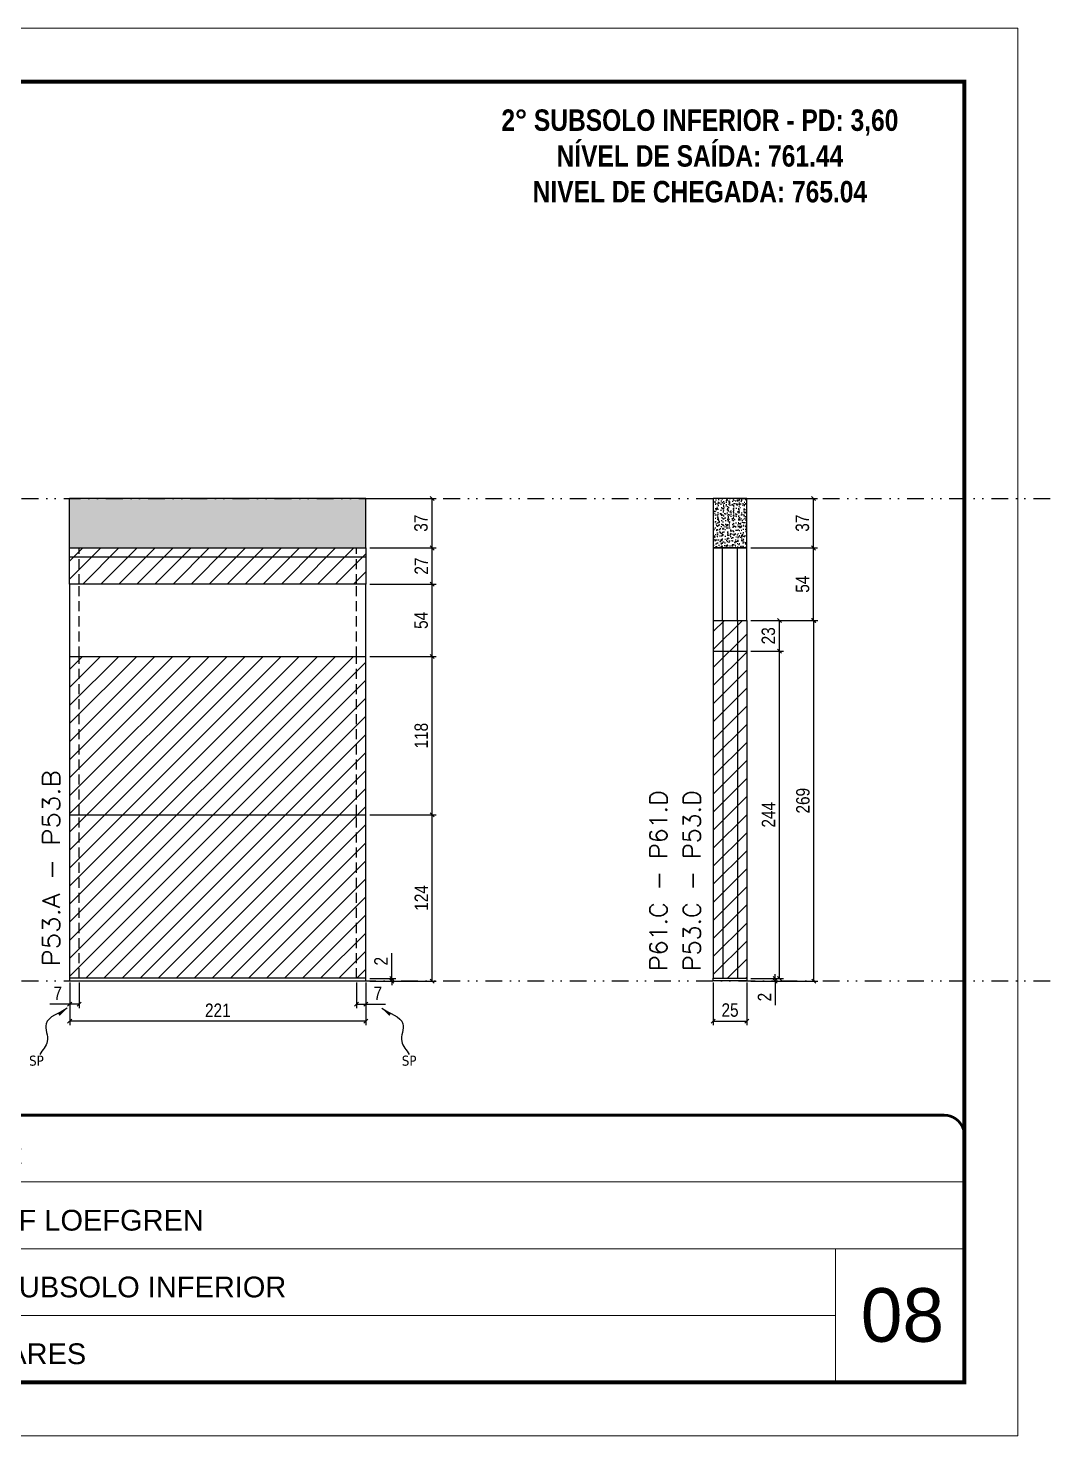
# Model space of a CAD drawing. Extents: x 13513 to 27878, y -21631 to 6985.
# Drawn here: x 19929 to 20691, y 4786 to 5836 of the extents above; entities that cross this region are included whole.
import ezdxf

# ---------------------------------------------------------------- set-up
doc = ezdxf.new("R2010")
doc.units = 0
for name, pattern in [('CONTINUO', [0]), ('DASHED', [0.75, 0.5, -0.25]), ('DIVIDE2', [0.625, 0.25, -0.125, 0, -0.125, 0, -0.125]), ('HIDDEN', [0.375, 0.25, -0.125])]:
    doc.linetypes.add(name, pattern=pattern)
for name, color, linetype, lineweight in [('CARIMBO', 255, 'Continuous', 9), ('Folhas', 255, 'Continuous', 9), ('Hachura', 251, 'Continuous', 9), ('SARRAFO DE PRESSAO', 251, 'DASHED', 9), ('Texto Seção', 7, 'Continuous', 15)]:
    doc.layers.add(name, color=color, linetype=linetype, lineweight=lineweight)
for name, color, linetype in [('COTA', 241, 'Continuous'), ('NOMENCLATURA', 7, 'Continuous'), ('Nível', 160, 'Continuous'), ('Painéis', 200, 'Continuous'), ('SARR_2.2x7', 40, 'Continuous'), ('Sarrafo de Pressão', 42, 'HIDDEN'), ('texto', 7, 'Continuous')]:
    doc.layers.add(name, color=color, linetype=linetype)
doc.styles.add('ARIAL', font='arial.ttf')
doc.styles.add('COTA TECNICA', font='techl___.ttf', dxfattribs={"height": 10})
doc.styles.add('COTA TECNICA-50', font='techl___.ttf', dxfattribs={"height": 10})
doc.styles.add('REGUA-120', font='ROMANS.shx', dxfattribs={"height": 15})
doc.styles.add('ROMANC', font='techb___.ttf', dxfattribs={"height": 2.5})
doc.styles.get("Standard").update_dxf_attribs({"font": 'arial.ttf'})
doc.styles.add('Tecnologia', font='')
doc.styles.get('Tecnologia').set_extended_font_data('Forgotten Futurist')
doc.dimstyles.new('COTA PAINEL-50', dxfattribs={"dimtxt": 10, "dimasz": 3, "dimexe": 3, "dimexo": 3, "dimgap": 3, "dimtad": 1, "dimdec": 1, "dimzin": 12, "dimdsep": 46, "dimtxsty": 'COTA TECNICA-50', "dimblk1": 'OBLIQUE', "dimblk2": 'OBLIQUE', "dimsah": 1, "dimcen": 0.9, "dimclrd": 4, "dimclre": 4, "dimclrt": 240, "dimadec": 1, "dimazin": 3, "dimtfac": 1, "dimtdec": 1, "dimtmove": 0, "dimatfit": 3, "dimfxl": 1, "dimtolj": 1, "dimtzin": 12, "dimarcsym": 0})
doc.dimstyles.new('PAINEL', dxfattribs={"dimtxt": 10, "dimasz": 3, "dimexe": 3, "dimexo": 3, "dimgap": 3, "dimtad": 1, "dimdec": 1, "dimzin": 12, "dimdsep": 46, "dimtxsty": 'COTA TECNICA', "dimblk1": 'OBLIQUE', "dimblk2": 'OBLIQUE', "dimsah": 1, "dimcen": 0.9, "dimclrd": 4, "dimclre": 4, "dimclrt": 240, "dimadec": 1, "dimazin": 3, "dimtfac": 1, "dimtdec": 1, "dimtmove": 0, "dimatfit": 3, "dimfxl": 1, "dimtolj": 1, "dimtzin": 12, "dimarcsym": 0})
doc.dimstyles.get("Standard").update_dxf_attribs({"dimtxt": 0.18, "dimasz": 0.18, "dimexe": 0.18, "dimexo": 0.0625, "dimgap": 0.09, "dimtad": 0, "dimtih": 1, "dimtoh": 1, "dimdec": 4, "dimzin": 0, "dimdsep": 46, "dimtxsty": 'Standard', "dimcen": 0.09, "dimadec": 0, "dimazin": 0, "dimtfac": 1, "dimtdec": 4, "dimtofl": 0, "dimtmove": 0, "dimatfit": 3, "dimfxl": 1, "dimtolj": 1, "dimtzin": 0, "dimarcsym": 0})

# ---------------------------------------------------------------- blocks, each defined once
blk = doc.blocks.new('9999999999')
at = {"color": 30, "linetype": 'CONTINUO'}
for p, q in [((98564.6, 34230.2), (98564.6, 34429.4)), ((98564.6, 34379.6), (99584, 34379.6)), ((98564.6, 34329.8), (99488, 34329.8)), ((99584, 34329.8), (99488, 34329.8)), ((99488, 34329.8), (99488, 34230.2)), ((98564.6, 34280), (99488, 34280))]:
    blk.add_line(p, q, dxfattribs=at)
at = {"color": 30, "linetype": 'CONTINUO', "const_width": 2}
blk.add_lwpolyline([(99584, 34230.2), (99584, 34414.4, 0.414214), (99569, 34429.4), (98229, 34429.4, 0.414214), (98214, 34414.4), (98214, 34245.2, 0.414214), (98229, 34230.2), (99584, 34230.2)], format="xyb", dxfattribs=at)
at = {"layer": 'Folhas'}
blk.add_lwpolyline([(98139, 34190.2), (99624, 34190.2), (99624, 35240.2), (98139, 35240.2)], close=True, dxfattribs=at)
at = {"layer": 'Folhas', "color": 30, "const_width": 3}
blk.add_lwpolyline([(98214, 34230.2), (99584, 34230.2), (99584, 35200.2), (98214, 35200.2)], close=True, dxfattribs=at)
at = {"color": 7, "linetype": 'Continuous', "ltscale": 5, "style": 'ARIAL'}
for s, height, p in [('SKR', 15.48, (98837.7, 34393.1)), ('LEAF LOEFGREN', 15.483, (98837.7, 34343.3)), ('2° SUBSOLO INFERIOR', 15.483, (98837.7, 34293.5)), ('NOVA SISTEMAS CONSTRUTIVOS', 11.059, (98263.2, 34267.2)), ('PILARES', 15.48, (98837.7, 34243.7))]:
    blk.add_text(s, height=height, dxfattribs=at).set_placement(p)
at = {"layer": 'Folhas', "color": 7, "style": 'Tecnologia', "width": 1.5}
for s, p in [('CLIENTE:', (98573.7, 34397.2)), ('OBRA:', (98573.7, 34347.3)), ('PAVIMENTO:', (98573.7, 34297.5)), ('PROJETO:', (98573.7, 34247.7))]:
    blk.add_text(s, height=14, dxfattribs=at).set_placement(p)
blk = doc.blocks.new('_Oblique')
at = {"color": 0, "linetype": 'ByBlock', "lineweight": -2}
blk.add_line((-0.5, -0.5), (0.5, 0.5), dxfattribs=at)
blk = doc.blocks.new('*D1043')
at = {"layer": 'COTA', "color": 4, "lineweight": -2, "transparency": 16777216}
for p, q in [((19959.7, 5124.4), (19959.7, 5092.5)), ((20180.7, 5124.4), (20180.7, 5092.5)), ((20180.7, 5095.5), (19959.7, 5095.5))]:
    blk.add_line(p, q, dxfattribs=at)
at = {"layer": 'Defpoints', "color": 0, "transparency": 16777216}
for p in [(19959.7, 5127.4), (20180.7, 5127.4), (19959.7, 5095.5)]:
    blk.add_point(p, dxfattribs=at)
at = {"layer": 'COTA', "color": 4, "lineweight": -2, "transparency": 16777216, "xscale": 3, "yscale": 3, "zscale": 3, "rotation": 180}
blk.add_blockref('_Oblique', (19959.7, 5095.5), dxfattribs=at)
at = {"layer": 'COTA', "color": 4, "lineweight": -2, "transparency": 16777216, "xscale": 3, "yscale": 3, "zscale": 3}
blk.add_blockref('_Oblique', (20180.7, 5095.5), dxfattribs=at)
at = {"layer": 'COTA', "color": 240, "transparency": 16777216, "insert": (20070.2, 5103.6), "char_height": 10, "attachment_point": 5, "style": 'COTA TECNICA'}
blk.add_mtext('\\A1;221', dxfattribs=at)
blk = doc.blocks.new('*D1044')
at = {"layer": 'COTA', "color": 4, "lineweight": -2, "transparency": 16777216}
for p, q in [((20173.7, 5124.4), (20173.7, 5105.2)), ((20180.7, 5122.4), (20180.7, 5105.2)), ((20173.7, 5108.2), (20180.7, 5108.2)), ((20180.7, 5108.2), (20195.4, 5108.2))]:
    blk.add_line(p, q, dxfattribs=at)
at = {"layer": 'Defpoints', "color": 0, "transparency": 16777216}
for p in [(20173.7, 5127.4), (20180.7, 5125.4), (20180.7, 5108.2)]:
    blk.add_point(p, dxfattribs=at)
at = {"layer": 'COTA', "color": 4, "lineweight": -2, "transparency": 16777216, "xscale": 3, "yscale": 3, "zscale": 3, "rotation": 180}
blk.add_blockref('_Oblique', (20173.7, 5108.2), dxfattribs=at)
at = {"layer": 'COTA', "color": 4, "lineweight": -2, "transparency": 16777216, "xscale": 3, "yscale": 3, "zscale": 3}
blk.add_blockref('_Oblique', (20180.7, 5108.2), dxfattribs=at)
at = {"layer": 'COTA', "color": 240, "transparency": 16777216, "insert": (20189.6, 5116.3), "char_height": 10, "attachment_point": 5, "style": 'COTA TECNICA-50'}
blk.add_mtext('\\A1;7', dxfattribs=at)
blk = doc.blocks.new('*D1045')
at = {"layer": 'COTA', "color": 4, "lineweight": -2, "transparency": 16777216}
for p, q in [((19966.7, 5124.4), (19966.7, 5105.2)), ((19959.7, 5122.4), (19959.7, 5105.2)), ((19959.7, 5108.2), (19945, 5108.2)), ((19966.7, 5108.2), (19959.7, 5108.2))]:
    blk.add_line(p, q, dxfattribs=at)
at = {"layer": 'Defpoints', "color": 0, "transparency": 16777216}
for p in [(19959.7, 5125.4), (19966.7, 5127.4), (19959.7, 5108.2)]:
    blk.add_point(p, dxfattribs=at)
at = {"layer": 'COTA', "color": 4, "lineweight": -2, "transparency": 16777216, "xscale": 3, "yscale": 3, "zscale": 3, "rotation": 180}
blk.add_blockref('_Oblique', (19959.7, 5108.2), dxfattribs=at)
at = {"layer": 'COTA', "color": 4, "lineweight": -2, "transparency": 16777216, "xscale": 3, "yscale": 3, "zscale": 3}
blk.add_blockref('_Oblique', (19966.7, 5108.2), dxfattribs=at)
at = {"layer": 'COTA', "color": 240, "transparency": 16777216, "insert": (19950.8, 5116.3), "char_height": 10, "attachment_point": 5, "style": 'COTA TECNICA-50'}
blk.add_mtext('\\A1;7', dxfattribs=at)
blk = doc.blocks.new('*D1046')
at = {"layer": 'COTA', "color": 4, "lineweight": -2, "transparency": 16777216}
for p, q in [((20199.9, 5127.4), (20199.9, 5146.2)), ((20183.7, 5127.4), (20202.9, 5127.4)), ((20183.7, 5125.4), (20202.9, 5125.4)), ((20199.9, 5125.4), (20199.9, 5127.4)), ((20199.9, 5125.4), (20199.9, 5122.4))]:
    blk.add_line(p, q, dxfattribs=at)
at = {"layer": 'Defpoints', "color": 0, "transparency": 16777216}
for p in [(20180.7, 5127.4), (20180.7, 5125.4), (20199.9, 5125.4)]:
    blk.add_point(p, dxfattribs=at)
at = {"layer": 'COTA', "color": 4, "lineweight": -2, "transparency": 16777216, "xscale": 3, "yscale": 3, "zscale": 3}
for p, rotation in [((20199.9, 5127.4), 270), ((20199.9, 5125.4), 90)]:
    blk.add_blockref('_Oblique', p, dxfattribs=dict(at, rotation=rotation))
at = {"layer": 'COTA', "color": 240, "transparency": 16777216, "insert": (20191.9, 5140.2), "char_height": 10, "attachment_point": 5, "rotation": 90, "style": 'COTA TECNICA-50'}
blk.add_mtext('\\A1;2', dxfattribs=at)
blk = doc.blocks.new('*D1067')
at = {"layer": 'COTA', "color": 4, "lineweight": -2, "transparency": 16777216}
for p, q in [((20183.7, 5485.4), (20233.1, 5485.4)), ((20230.1, 5448.4), (20230.1, 5485.4)), ((20183.7, 5448.4), (20233.1, 5448.4))]:
    blk.add_line(p, q, dxfattribs=at)
at = {"layer": 'Defpoints', "color": 0, "transparency": 16777216}
for p in [(20180.7, 5485.4), (20230.1, 5485.4), (20180.7, 5448.4)]:
    blk.add_point(p, dxfattribs=at)
at = {"layer": 'COTA', "color": 4, "lineweight": -2, "transparency": 16777216, "xscale": 3, "yscale": 3, "zscale": 3}
for p, rotation in [((20230.1, 5485.4), 90), ((20230.1, 5448.4), 270)]:
    blk.add_blockref('_Oblique', p, dxfattribs=dict(at, rotation=rotation))
at = {"layer": 'COTA', "color": 240, "transparency": 16777216, "insert": (20221.8, 5466.9), "char_height": 10, "attachment_point": 5, "rotation": 90, "style": 'COTA TECNICA-50'}
blk.add_mtext('\\A1;37', dxfattribs=at)
blk = doc.blocks.new('*D1047')
at = {"layer": 'COTA', "color": 4, "lineweight": -2, "transparency": 16777216}
for p, q in [((20183.7, 5367.4), (20233.1, 5367.4)), ((20230.1, 5249.4), (20230.1, 5367.4)), ((20183.7, 5249.4), (20233.1, 5249.4))]:
    blk.add_line(p, q, dxfattribs=at)
at = {"layer": 'Defpoints', "color": 0, "transparency": 16777216}
for p in [(20180.7, 5367.4), (20230.1, 5367.4), (20180.7, 5249.4)]:
    blk.add_point(p, dxfattribs=at)
at = {"layer": 'COTA', "color": 4, "lineweight": -2, "transparency": 16777216, "xscale": 3, "yscale": 3, "zscale": 3}
for p, rotation in [((20230.1, 5367.4), 90), ((20230.1, 5249.4), 270)]:
    blk.add_blockref('_Oblique', p, dxfattribs=dict(at, rotation=rotation))
at = {"layer": 'COTA', "color": 240, "transparency": 16777216, "insert": (20222, 5308.4), "char_height": 10, "attachment_point": 5, "rotation": 90, "style": 'COTA TECNICA-50'}
blk.add_mtext('\\A1;118', dxfattribs=at)
blk = doc.blocks.new('*D1048')
at = {"layer": 'COTA', "color": 4, "lineweight": -2, "transparency": 16777216}
for p, q in [((20183.7, 5421.4), (20233.1, 5421.4)), ((20230.1, 5367.4), (20230.1, 5421.4)), ((20183.7, 5367.4), (20233.1, 5367.4))]:
    blk.add_line(p, q, dxfattribs=at)
at = {"layer": 'Defpoints', "color": 0, "transparency": 16777216}
for p in [(20180.7, 5421.4), (20230.1, 5421.4), (20180.7, 5367.4)]:
    blk.add_point(p, dxfattribs=at)
at = {"layer": 'COTA', "color": 4, "lineweight": -2, "transparency": 16777216, "xscale": 3, "yscale": 3, "zscale": 3}
for p, rotation in [((20230.1, 5421.4), 90), ((20230.1, 5367.4), 270)]:
    blk.add_blockref('_Oblique', p, dxfattribs=dict(at, rotation=rotation))
at = {"layer": 'COTA', "color": 240, "transparency": 16777216, "insert": (20221.9, 5394.4), "char_height": 10, "attachment_point": 5, "rotation": 90, "style": 'COTA TECNICA-50'}
blk.add_mtext('\\A1;54', dxfattribs=at)
blk = doc.blocks.new('*D1068')
at = {"layer": 'COTA', "color": 4, "linetype": 'ByBlock', "lineweight": -2, "transparency": 16777216}
for p, q in [((20183.7, 5249.4), (20233.1, 5249.4)), ((20230.1, 5125.4), (20230.1, 5249.4)), ((20183.7, 5125.4), (20233.1, 5125.4))]:
    blk.add_line(p, q, dxfattribs=at)
at = {"layer": 'Defpoints', "color": 0, "linetype": 'ByBlock', "transparency": 16777216}
for p in [(20180.7, 5249.4), (20230.1, 5249.4), (20180.7, 5125.4)]:
    blk.add_point(p, dxfattribs=at)
at = {"layer": 'COTA', "color": 4, "linetype": 'ByBlock', "lineweight": -2, "transparency": 16777216, "xscale": 3, "yscale": 3, "zscale": 3}
for p, rotation in [((20230.1, 5249.4), 90), ((20230.1, 5125.4), 270)]:
    blk.add_blockref('_Oblique', p, dxfattribs=dict(at, rotation=rotation))
at = {"layer": 'COTA', "color": 240, "linetype": 'ByBlock', "transparency": 16777216, "insert": (20222, 5187.4), "char_height": 10, "attachment_point": 5, "rotation": 90, "style": 'COTA TECNICA'}
blk.add_mtext('\\A1;124', dxfattribs=at)
blk = doc.blocks.new('*D1069')
at = {"layer": 'COTA', "color": 4, "linetype": 'ByBlock', "lineweight": -2, "transparency": 16777216}
for p, q in [((20183.7, 5249.4), (20233.1, 5249.4)), ((20230.1, 5125.4), (20230.1, 5249.4)), ((20183.7, 5125.4), (20233.1, 5125.4))]:
    blk.add_line(p, q, dxfattribs=at)
at = {"layer": 'Defpoints', "color": 0, "linetype": 'ByBlock', "transparency": 16777216}
for p in [(20180.7, 5249.4), (20230.1, 5249.4), (20180.7, 5125.4)]:
    blk.add_point(p, dxfattribs=at)
at = {"layer": 'COTA', "color": 4, "linetype": 'ByBlock', "lineweight": -2, "transparency": 16777216, "xscale": 3, "yscale": 3, "zscale": 3}
for p, rotation in [((20230.1, 5249.4), 90), ((20230.1, 5125.4), 270)]:
    blk.add_blockref('_Oblique', p, dxfattribs=dict(at, rotation=rotation))
at = {"layer": 'COTA', "color": 240, "linetype": 'ByBlock', "transparency": 16777216, "insert": (20222, 5187.4), "char_height": 10, "attachment_point": 5, "rotation": 90, "style": 'COTA TECNICA'}
blk.add_mtext('\\A1;124', dxfattribs=at)
blk = doc.blocks.new('*D1049')
at = {"layer": 'COTA', "color": 4, "lineweight": -2, "transparency": 16777216}
for p, q in [((20439.8, 5124.4), (20439.8, 5092.5)), ((20464.8, 5124.4), (20464.8, 5092.5)), ((20439.8, 5095.5), (20464.8, 5095.5))]:
    blk.add_line(p, q, dxfattribs=at)
at = {"layer": 'Defpoints', "color": 0, "transparency": 16777216}
for p in [(20439.8, 5127.4), (20464.8, 5127.4), (20464.8, 5095.5)]:
    blk.add_point(p, dxfattribs=at)
at = {"layer": 'COTA', "color": 4, "lineweight": -2, "transparency": 16777216, "xscale": 3, "yscale": 3, "zscale": 3, "rotation": 180}
blk.add_blockref('_Oblique', (20439.8, 5095.5), dxfattribs=at)
at = {"layer": 'COTA', "color": 4, "lineweight": -2, "transparency": 16777216, "xscale": 3, "yscale": 3, "zscale": 3}
blk.add_blockref('_Oblique', (20464.8, 5095.5), dxfattribs=at)
at = {"layer": 'COTA', "color": 240, "transparency": 16777216, "insert": (20452.3, 5103.7), "char_height": 10, "attachment_point": 5, "style": 'COTA TECNICA'}
blk.add_mtext('\\A1;25', dxfattribs=at)
blk = doc.blocks.new('*D1050')
at = {"layer": 'COTA', "color": 4, "lineweight": -2, "transparency": 16777216}
for p, q in [((20467.8, 5127.4), (20489, 5127.4)), ((20467.8, 5125.4), (20489, 5125.4)), ((20486, 5127.4), (20486, 5130.4)), ((20486, 5127.4), (20486, 5125.4)), ((20486, 5125.4), (20486, 5107.3))]:
    blk.add_line(p, q, dxfattribs=at)
at = {"layer": 'Defpoints', "color": 0, "transparency": 16777216}
for p in [(20464.8, 5127.4), (20464.8, 5125.4), (20486, 5127.4)]:
    blk.add_point(p, dxfattribs=at)
at = {"layer": 'COTA', "color": 4, "lineweight": -2, "transparency": 16777216, "xscale": 3, "yscale": 3, "zscale": 3}
for p, rotation in [((20486, 5127.4), 270), ((20486, 5125.4), 90)]:
    blk.add_blockref('_Oblique', p, dxfattribs=dict(at, rotation=rotation))
at = {"layer": 'COTA', "color": 240, "transparency": 16777216, "insert": (20478, 5113.4), "char_height": 10, "attachment_point": 5, "rotation": 90, "style": 'COTA TECNICA-50'}
blk.add_mtext('\\A1;2', dxfattribs=at)
blk = doc.blocks.new('*D1051')
at = {"layer": 'COTA', "color": 4, "lineweight": -2, "transparency": 16777216}
for p, q in [((20467.8, 5394.4), (20517.8, 5394.4)), ((20514.8, 5125.4), (20514.8, 5394.4)), ((20467.8, 5125.4), (20517.8, 5125.4))]:
    blk.add_line(p, q, dxfattribs=at)
at = {"layer": 'Defpoints', "color": 0, "transparency": 16777216}
for p in [(20464.8, 5394.4), (20514.8, 5394.4), (20464.8, 5125.4)]:
    blk.add_point(p, dxfattribs=at)
at = {"layer": 'COTA', "color": 4, "lineweight": -2, "transparency": 16777216, "xscale": 3, "yscale": 3, "zscale": 3}
for p, rotation in [((20514.8, 5394.4), 90), ((20514.8, 5125.4), 270)]:
    blk.add_blockref('_Oblique', p, dxfattribs=dict(at, rotation=rotation))
at = {"layer": 'COTA', "color": 240, "transparency": 16777216, "insert": (20506.7, 5259.9), "char_height": 10, "attachment_point": 5, "rotation": 90, "style": 'COTA TECNICA-50'}
blk.add_mtext('\\A1;269', dxfattribs=at)
blk = doc.blocks.new('*D1070')
at = {"layer": 'COTA', "color": 4, "lineweight": -2, "transparency": 16777216}
for p, q in [((20467.8, 5371.4), (20492.1, 5371.4)), ((20489.1, 5127.4), (20489.1, 5371.4)), ((20467.8, 5127.4), (20492.1, 5127.4))]:
    blk.add_line(p, q, dxfattribs=at)
at = {"layer": 'Defpoints', "color": 0, "transparency": 16777216}
for p in [(20464.8, 5371.4), (20489.1, 5371.4), (20464.8, 5127.4)]:
    blk.add_point(p, dxfattribs=at)
at = {"layer": 'COTA', "color": 4, "lineweight": -2, "transparency": 16777216, "xscale": 3, "yscale": 3, "zscale": 3}
for p, rotation in [((20489.1, 5371.4), 90), ((20489.1, 5127.4), 270)]:
    blk.add_blockref('_Oblique', p, dxfattribs=dict(at, rotation=rotation))
at = {"layer": 'COTA', "color": 240, "transparency": 16777216, "insert": (20481, 5249.4), "char_height": 10, "attachment_point": 5, "rotation": 90, "style": 'COTA TECNICA'}
blk.add_mtext('\\A1;244', dxfattribs=at)
blk = doc.blocks.new('*D1071')
at = {"layer": 'COTA', "color": 4, "lineweight": -2, "transparency": 16777216}
for p, q in [((20467.8, 5394.4), (20492.1, 5394.4)), ((20489.1, 5371.4), (20489.1, 5394.4)), ((20467.8, 5371.4), (20492.1, 5371.4))]:
    blk.add_line(p, q, dxfattribs=at)
at = {"layer": 'Defpoints', "color": 0, "transparency": 16777216}
for p in [(20464.8, 5394.4), (20489.1, 5394.4), (20464.8, 5371.4)]:
    blk.add_point(p, dxfattribs=at)
at = {"layer": 'COTA', "color": 4, "lineweight": -2, "transparency": 16777216, "xscale": 3, "yscale": 3, "zscale": 3}
for p, rotation in [((20489.1, 5394.4), 90), ((20489.1, 5371.4), 270)]:
    blk.add_blockref('_Oblique', p, dxfattribs=dict(at, rotation=rotation))
at = {"layer": 'COTA', "color": 240, "transparency": 16777216, "insert": (20480.9, 5382.9), "char_height": 10, "attachment_point": 5, "rotation": 90, "style": 'COTA TECNICA'}
blk.add_mtext('\\A1;23', dxfattribs=at)
blk = doc.blocks.new('*D1072')
at = {"layer": 'COTA', "color": 4, "lineweight": -2, "transparency": 16777216}
for p, q in [((20183.7, 5448.4), (20233.1, 5448.4)), ((20230.1, 5421.4), (20230.1, 5448.4)), ((20183.7, 5421.4), (20233.1, 5421.4))]:
    blk.add_line(p, q, dxfattribs=at)
at = {"layer": 'Defpoints', "color": 0, "transparency": 16777216}
for p in [(20180.7, 5448.4), (20230.1, 5448.4), (20180.7, 5421.4)]:
    blk.add_point(p, dxfattribs=at)
at = {"layer": 'COTA', "color": 4, "lineweight": -2, "transparency": 16777216, "xscale": 3, "yscale": 3, "zscale": 3}
for p, rotation in [((20230.1, 5448.4), 90), ((20230.1, 5421.4), 270)]:
    blk.add_blockref('_Oblique', p, dxfattribs=dict(at, rotation=rotation))
at = {"layer": 'COTA', "color": 240, "transparency": 16777216, "insert": (20222, 5434.9), "char_height": 10, "attachment_point": 5, "rotation": 90, "style": 'COTA TECNICA'}
blk.add_mtext('\\A1;27', dxfattribs=at)
blk = doc.blocks.new('*D1073')
at = {"layer": 'COTA', "color": 4, "lineweight": -2, "transparency": 16777216}
for p, q in [((20467.8, 5485.4), (20517.5, 5485.4)), ((20514.5, 5448.4), (20514.5, 5485.4)), ((20467.8, 5448.4), (20517.5, 5448.4))]:
    blk.add_line(p, q, dxfattribs=at)
at = {"layer": 'Defpoints', "color": 0, "transparency": 16777216}
for p in [(20464.8, 5485.4), (20514.5, 5485.4), (20464.8, 5448.4)]:
    blk.add_point(p, dxfattribs=at)
at = {"layer": 'COTA', "color": 4, "lineweight": -2, "transparency": 16777216, "xscale": 3, "yscale": 3, "zscale": 3}
for p, rotation in [((20514.5, 5485.4), 90), ((20514.5, 5448.4), 270)]:
    blk.add_blockref('_Oblique', p, dxfattribs=dict(at, rotation=rotation))
at = {"layer": 'COTA', "color": 240, "transparency": 16777216, "insert": (20506.3, 5466.9), "char_height": 10, "attachment_point": 5, "rotation": 90, "style": 'COTA TECNICA'}
blk.add_mtext('\\A1;37', dxfattribs=at)
blk = doc.blocks.new('*D1074')
at = {"layer": 'COTA', "color": 4, "lineweight": -2, "transparency": 16777216}
for p, q in [((20467.8, 5448.4), (20517.5, 5448.4)), ((20514.5, 5394.4), (20514.5, 5448.4)), ((20467.8, 5394.4), (20517.5, 5394.4))]:
    blk.add_line(p, q, dxfattribs=at)
at = {"layer": 'Defpoints', "color": 0, "transparency": 16777216}
for p in [(20464.8, 5448.4), (20514.5, 5448.4), (20464.8, 5394.4)]:
    blk.add_point(p, dxfattribs=at)
at = {"layer": 'COTA', "color": 4, "lineweight": -2, "transparency": 16777216, "xscale": 3, "yscale": 3, "zscale": 3}
for p, rotation in [((20514.5, 5448.4), 90), ((20514.5, 5394.4), 270)]:
    blk.add_blockref('_Oblique', p, dxfattribs=dict(at, rotation=rotation))
at = {"layer": 'COTA', "color": 240, "transparency": 16777216, "insert": (20506.4, 5421.4), "char_height": 10, "attachment_point": 5, "rotation": 90, "style": 'COTA TECNICA'}
blk.add_mtext('\\A1;54', dxfattribs=at)

msp = doc.modelspace()

# ---------------------------------------------------------------- hatches: boundary and pattern name
at = {"layer": 'COTA'}
h = msp.add_hatch(dxfattribs=at)
h.set_pattern_fill('AR-CONC', color=256, scale=0.03)
h.paths.add_polyline_path([(20180.69, 5485.44), (19959.69, 5485.44), (19959.69, 5448.44), (20180.69, 5448.44)])
h = msp.add_hatch(dxfattribs=at)
h.set_pattern_fill('AR-CONC', color=256, scale=0.03)
h.set_pattern_definition([(50, (1583.2918, 27.0187), (5.4655401, -0.4781726), [0.5715, -6.2865]), (355, (1583.292, 27.0187), (-1.0573026, 5.7317054), [0.4572, -5.0292175]), (100.451445, (1583.747, 26.979), (4.4082374, 5.2535326), [0.4857003, -5.3427073]), (46.1842, (1583.292, 28.543), (8.1323712, -1.2612698), [0.85725, -9.42975]), (96.635558, (1583.9695, 28.4376), (7.122124, 7.4227837), [0.7285507, -8.0140682]), (351.18415, (1583.292, 28.543), (7.122124, 7.4227837), [0.685799, -7.543792]), (21, (1584.0538, 28.1617), (4.5484317, -3.0679559), [0.5715, -6.2865]), (326, (1584.054, 28.1617), (1.8540609, 5.525639), [0.4572, -5.0292]), (71.451445, (1584.433, 27.906), (6.4024926, 2.457683), [0.4857003, -5.3426981]), (37.5, (1583.2918, 27.0187), (0.0926581, 2.53665117), [0, -4.96824, 0, -5.1054, 0, -5.04825]), (7.5, (1583.2918, 27.0187), (2.00458988, 3.00541724), [0, -2.91084, 0, -4.85394, 0, -1.92405]), (327.5, (1581.5925, 27.0187), (4.06771786, -0.17186232), [0, -1.905, 0, -5.9436, 0, -7.8867]), (317.5, (1580.8305, 27.0187), (4.44387544, 0.7627947), [0, -2.4765, 0, -3.94716, 0, -5.6007])])
h.paths.add_polyline_path([(20464.81, 5485.43), (20439.81, 5485.43), (20439.81, 5448.44), (20464.81, 5448.44)])
at = {"layer": 'Hachura', "linetype": 'ByBlock'}
h = msp.add_hatch(dxfattribs=at)
h.set_pattern_fill('ANSI31', color=256, scale=3)
h.paths.add_polyline_path([(19959.69, 5421.44), (20180.69, 5421.44), (20180.69, 5448.44), (19959.69, 5448.44)])
h.paths.add_polyline_path([(19959.69, 5367.44), (19959.69, 5249.44), (20180.69, 5249.44), (20180.69, 5367.44)])
h.paths.add_polyline_path([(19959.69, 5249.44), (19959.69, 5127.44), (20180.69, 5127.44), (20180.69, 5249.44)])
h = msp.add_hatch(dxfattribs=at)
h.set_pattern_fill('ANSI31', color=256, scale=3)
h.set_pattern_definition([(45, (1583.292, -0.005), (-6.735192, 6.735192), [])])
h.paths.add_polyline_path([(20439.81, 5394.41), (20439.81, 5371.43), (20464.81, 5371.43), (20464.81, 5394.41)])
h.paths.add_polyline_path([(20464.81, 5371.43), (20439.81, 5371.43), (20439.81, 5127.43), (20464.81, 5127.43)])

# ---------------------------------------------------------------- linework, layer by layer
at = {"layer": 'COTA', "linetype": 'ByBlock'}
for p, q in [((20180.69, 5485.44), (19959.69, 5485.44)), ((19959.69, 5448.44), (19959.69, 5485.44)), ((20180.69, 5448.44), (20180.69, 5485.44))]:
    msp.add_line(p, q, dxfattribs=at)
msp.add_lwpolyline([(20439.81, 5448.44), (20464.81, 5448.44), (20464.81, 5485.43), (20439.81, 5485.43)], close=True, dxfattribs=at)
at = {"layer": 'Nível', "color": 4, "linetype": 'DIVIDE2', "ltscale": 50}
for p, q in [((16086.97, 5485.44), (21531.15, 5485.44)), ((16086.97, 5125.44), (21531.15, 5125.44))]:
    msp.add_line(p, q, dxfattribs=at)
at = {"layer": 'Painéis'}
for p, q in [((20180.69, 5421.44), (19959.69, 5421.44)), ((19959.69, 5421.44), (19959.69, 5127.44)), ((20180.69, 5127.44), (20180.69, 5421.44)), ((20439.81, 5394.44), (20464.81, 5394.44)), ((20439.81, 5394.41), (20439.81, 5127.44)), ((20464.81, 5394.41), (20464.81, 5127.44)), ((19959.69, 5367.44), (20180.69, 5367.44)), ((20439.81, 5371.44), (20464.81, 5371.44)), ((19959.69, 5249.44), (20180.69, 5249.44)), ((20439.81, 5127.44), (20464.81, 5127.44)), ((20439.81, 5127.44), (20464.81, 5127.44)), ((20439.81, 5125.44), (20439.81, 5127.44)), ((20464.81, 5125.44), (20439.81, 5125.44)), ((20464.81, 5127.44), (20464.81, 5125.44))]:
    msp.add_line(p, q, dxfattribs=at)
for points in [[(19959.69, 5448.44), (20180.69, 5448.44), (20180.69, 5421.44), (19959.69, 5421.44)], [(20439.81, 5394.41), (20464.81, 5394.41), (20464.81, 5448.44), (20439.81, 5448.44)], [(20180.69, 5127.44), (19959.69, 5127.44), (19959.69, 5125.44), (20180.69, 5125.44)]]:
    msp.add_lwpolyline(points, close=True, dxfattribs=at)
at = {"layer": 'SARR_2.2x7'}
for p, q in [((20180.69, 5441.44), (19959.69, 5441.44)), ((20446.79, 5394.43), (20446.79, 5448.44)), ((20457.79, 5394.43), (20457.79, 5448.44)), ((20446.81, 5394.44), (20446.81, 5127.44)), ((20457.81, 5394.44), (20457.81, 5127.44))]:
    msp.add_line(p, q, dxfattribs=at)
at = {"layer": 'Sarrafo de Pressão', "ltscale": 30}
for p, q in [((19966.69, 5421.44), (19966.69, 5448.44)), ((20173.69, 5421.44), (20173.69, 5448.44)), ((19966.69, 5367.44), (19966.69, 5421.44)), ((20173.69, 5367.44), (20173.69, 5421.44)), ((19966.69, 5249.44), (19966.69, 5367.44)), ((20173.69, 5249.44), (20173.69, 5367.44)), ((19966.69, 5127.44), (19966.69, 5249.44)), ((20173.69, 5127.44), (20173.69, 5249.44))]:
    msp.add_line(p, q, dxfattribs=at)

# ---------------------------------------------------------------- block references
at = {"layer": 'SARRAFO DE PRESSAO', "color": 6, "linetype": 'ByBlock'}
msp.add_blockref('9999999999', (-78957.01, -29404.05), dxfattribs=at)

# ---------------------------------------------------------------- texts
at = {"layer": 'CARIMBO', "style": 'ARIAL'}
msp.add_text('08', height=40, dxfattribs=at).set_placement((20549.83, 4856.3))
at = {"layer": 'NOMENCLATURA', "color": 2, "insert": (20429.81, 5802.21), "char_height": 16, "attachment_point": 2, "style": 'ROMANC'}
msp.add_mtext_dynamic_manual_height_columns('\\P2° SUBSOLO INFERIOR - PD: 3,60\\PNÍVEL DE SAÍDA: 761.44\\PNIVEL DE CHEGADA: 765.04', width=432.3511, gutter_width=1, heights=[0], dxfattribs=at)
at = {"layer": 'texto', "color": 0, "char_height": 7.5, "attachment_point": 5}
for insert in [(19934.91, 5065.94), (20212.93, 5065.94)]:
    msp.add_mtext('{\\fTahoma|b0|i0|c0|p34;\\C4;SP}', dxfattribs=dict(at, insert=insert))
at = {"layer": 'Texto Seção', "style": 'REGUA-120', "width": 1.1}
msp.add_text('P53.A - P53.B', height=13, rotation=90, dxfattribs=at).set_placement((19952.44, 5136.2))
at = {"layer": 'Texto Seção', "char_height": 13, "width": 370.6998, "attachment_point": 7, "rotation": 90, "style": 'REGUA-120'}
for s, insert in [('P61.C - P61.D', (20405.36, 5132.85)), ('P53.C - P53.D', (20430.36, 5132.85))]:
    msp.add_mtext(s, dxfattribs=dict(at, insert=insert))

# ---------------------------------------------------------------- dimensions: what is measured, and where the dimension line sits
at = {"layer": 'COTA'}
for base, p1, p2, angle, dimstyle, picture, middle in [((20230.05, 5485.44), (20180.69, 5448.44), (20180.69, 5485.44), 90, 'COTA PAINEL-50', '*D1067', (20221.83, 5466.94)), ((20514.48, 5485.43), (20464.81, 5448.44), (20464.81, 5485.43), 90, 'PAINEL', '*D1073', (20506.26, 5466.93)), ((20230.05, 5448.44), (20180.69, 5421.44), (20180.69, 5448.44), 90, 'PAINEL', '*D1072', (20221.98, 5434.94)), ((20514.48, 5448.44), (20464.81, 5394.41), (20464.81, 5448.44), 90, 'PAINEL', '*D1074', (20506.37, 5421.42)), ((20230.05, 5421.44), (20180.69, 5367.44), (20180.69, 5421.44), 90, 'COTA PAINEL-50', '*D1048', (20221.94, 5394.44)), ((20514.8, 5394.44), (20464.81, 5125.44), (20464.81, 5394.44), 90, 'COTA PAINEL-50', '*D1051', (20506.67, 5259.94)), ((20489.08, 5394.44), (20464.81, 5371.44), (20464.81, 5394.44), 90, 'PAINEL', '*D1071', (20480.86, 5382.94)), ((20230.05, 5367.44), (20180.69, 5249.44), (20180.69, 5367.44), 90, 'COTA PAINEL-50', '*D1047', (20221.96, 5308.44)), ((20489.08, 5371.44), (20464.81, 5127.44), (20464.81, 5371.44), 90, 'PAINEL', '*D1070', (20481, 5249.44)), ((19959.69, 5108.19), (19966.69, 5127.44), (19959.69, 5125.44), 180, 'COTA PAINEL-50', '*D1045', (19950.82, 5116.27))]:
    dim = msp.add_linear_dim(base=base, p1=p1, p2=p2, angle=angle, dimstyle=dimstyle, dxfattribs=at)
    dim.commit()
    dim.dimension.update_dxf_attribs({"geometry": picture, "text_midpoint": middle})
at = {"layer": 'COTA', "linetype": 'ByBlock'}
for picture in ['*D1068', '*D1069']:
    dim = msp.add_aligned_dim(p1=(20180.69, 5125.44), p2=(20180.69, 5249.44), distance=-49.37, dimstyle='PAINEL', dxfattribs=at)
    dim.commit()
    dim.dimension.update_dxf_attribs({"geometry": picture, "text_midpoint": (20221.98, 5187.44)})
at = {"layer": 'COTA'}
for base, p1, p2, picture, middle in [((20199.94, 5125.44), (20180.69, 5127.44), (20180.69, 5125.44), '*D1046', (20199.94, 5140.18)), ((20486, 5127.44), (20464.81, 5125.44), (20464.81, 5127.44), '*D1050', (20486, 5113.38))]:
    dim = msp.add_linear_dim(base=base, p1=p1, p2=p2, angle=90, dimstyle='COTA PAINEL-50', dxfattribs=at)
    dim.commit()
    dim.dimension.update_dxf_attribs({"geometry": picture, "text_midpoint": middle, "dimtype": 160})
dim = msp.add_linear_dim(base=(19959.69, 5095.54), p1=(20180.69, 5127.44), p2=(19959.69, 5127.44), angle=180, dimstyle='PAINEL', override={"dimarcsym": 2}, dxfattribs=at)
dim.commit()
dim.dimension.update_dxf_attribs({"geometry": '*D1043', "text_midpoint": (20070.19, 5103.6)})
dim = msp.add_linear_dim(base=(20180.69, 5108.19), p1=(20173.69, 5127.44), p2=(20180.69, 5125.44), dimstyle='COTA PAINEL-50', dxfattribs=at)
dim.commit()
dim.dimension.update_dxf_attribs({"geometry": '*D1044', "text_midpoint": (20189.55, 5116.27)})
dim = msp.add_linear_dim(base=(20464.81, 5095.54), p1=(20439.81, 5127.44), p2=(20464.81, 5127.44), dimstyle='PAINEL', override={"dimarcsym": 2}, dxfattribs=at)
dim.commit()
dim.dimension.update_dxf_attribs({"geometry": '*D1049', "text_midpoint": (20452.31, 5103.65)})

# ---------------------------------------------------------------- leaders
at = {"layer": 'COTA', "path_type": 1}
for points in [[(19957.86, 5105.25), (19942.07, 5093.42), (19943, 5080.41), (19937.44, 5070.63)], [(20192.51, 5105.25), (20208.3, 5093.42), (20207.37, 5080.41), (20212.93, 5070.63)]]:
    msp.add_leader(points, dimstyle='Standard', override={"dimasz": 8}, dxfattribs=at)

doc.saveas('drawing.dxf')
